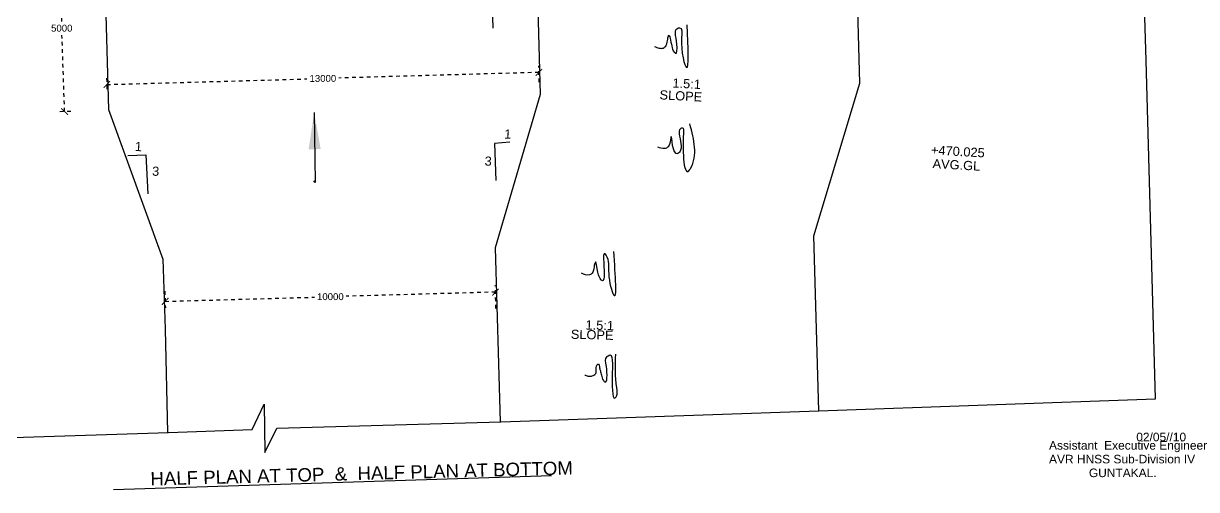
# Model space of a CAD drawing. Header units: inches. Extents: x 37252 to 77174, y 24991 to 50888.
# Drawn here: x 38520.82 to 38552.83, y 25391.9 to 25404.63 of the extents above; entities that cross this region are included whole.
import ezdxf

# ---------------------------------------------------------------- set-up
doc = ezdxf.new("R2010")
doc.units = ezdxf.units.IN
doc.header["$MEASUREMENT"] = 0
doc.linetypes.add('DASHDOT', pattern=[1, 0.5, -0.25, 0, -0.25])
for name, color, linetype in [('DIMENSION', 255, 'Continuous'), ('DRAWING', 2, 'Continuous'), ('TEXT', 255, 'Continuous')]:
    doc.layers.add(name, color=color, linetype=linetype)
doc.styles.get("Standard").update_dxf_attribs({"font": 'arial.ttf'})
doc.styles.add('TIMES NEW ROMAN', font='times.ttf')
doc.dimstyles.new('dig', dxfattribs={"dimtxt": 0.1875, "dimasz": 0.18, "dimexe": 0.18, "dimexo": 0.0625, "dimgap": 0.09, "dimtad": 0, "dimtih": 1, "dimtoh": 1, "dimdec": 4, "dimzin": 0, "dimdsep": 46, "dimtxsty": 'Standard', "dimblk": 'ARCHTICK', "dimcen": 0.09, "dimadec": 0, "dimazin": 0, "dimtfac": 1, "dimtdec": 4, "dimtofl": 0, "dimtmove": 0, "dimatfit": 3, "dimldrblk": 'ARCHTICK', "dimfxl": 1, "dimtolj": 1, "dimtzin": 0, "dimarcsym": 0})
doc.dimstyles.new('ISO-25', dxfattribs={"dimtxt": 0.636364, "dimasz": 1, "dimexe": 1.25, "dimexo": 0.625, "dimtad": 0, "dimtih": 1, "dimtoh": 1, "dimlfac": 100, "dimtxsty": 'TIMES NEW ROMAN', "dimcen": 2.5, "dimadec": 0, "dimazin": 0, "dimtfac": 1, "dimtmove": 0, "dimatfit": 3, "dimfxl": 1, "dimarcsym": 0})

# ---------------------------------------------------------------- blocks, each defined once
blk = doc.blocks.new('_ArchTick')
at = {"color": 0, "linetype": 'ByBlock', "const_width": 0.15}
blk.add_lwpolyline([(-0.5, -0.5), (0.5, 0.5)], dxfattribs=at)
blk = doc.blocks.new('*D33')
at = {"layer": 'Defpoints', "color": 0, "linetype": 'DASHDOT', "ltscale": 0.02, "transparency": 16777216}
for p in [(38523.185, 25406.818), (38521.944, 25402.221), (38522.179, 25402.23)]:
    blk.add_point(p, dxfattribs=at)
at = {"layer": 'DIMENSION', "color": 0, "linetype": 'DASHDOT', "lineweight": -2, "ltscale": 0.02, "transparency": 16777216}
for p, q in [((38523.122, 25406.816), (38521.608, 25406.764)), ((38521.788, 25406.77), (38521.859, 25404.681)), ((38521.944, 25402.221), (38521.872, 25404.31)), ((38522.117, 25402.227), (38521.764, 25402.215))]:
    blk.add_line(p, q, dxfattribs=at)
at = {"layer": 'DIMENSION', "color": 0, "linetype": 'DASHDOT', "lineweight": -2, "ltscale": 0.02, "transparency": 16777216, "xscale": 0.18, "yscale": 0.18, "zscale": 0.18}
for p, rotation in [((38521.788, 25406.77), 91.96630796135453), ((38521.944, 25402.221), 271.9663079613546)]:
    blk.add_blockref('_ArchTick', p, dxfattribs=dict(at, rotation=rotation))
at = {"layer": 'DIMENSION', "color": 0, "linetype": 'DASHDOT', "ltscale": 0.02, "transparency": 16777216, "insert": (38521.866, 25404.496), "char_height": 0.1875, "attachment_point": 5}
blk.add_mtext('\\A1;5000', dxfattribs=at)
blk = doc.blocks.new('*D45')
at = {"layer": 'Defpoints', "color": 0, "linetype": 'DASHDOT', "ltscale": 0.02, "transparency": 16777216}
for p in [(38524.678, 25397.384), (38524.688, 25397.04), (38533.718, 25396.781)]:
    blk.add_point(p, dxfattribs=at)
at = {"layer": 'DIMENSION', "color": 0, "linetype": 'DASHDOT', "lineweight": -2, "ltscale": 0.02, "transparency": 16777216}
for p, q in [((38524.68, 25397.322), (38524.693, 25396.86)), ((38533.703, 25397.292), (38529.629, 25397.178)), ((38533.716, 25396.843), (38533.698, 25397.472)), ((38524.688, 25397.04), (38528.762, 25397.154))]:
    blk.add_line(p, q, dxfattribs=at)
at = {"layer": 'DIMENSION', "color": 0, "linetype": 'DASHDOT', "lineweight": -2, "ltscale": 0.02, "transparency": 16777216, "xscale": 0.18, "yscale": 0.18, "zscale": 0.18}
for p, rotation in [((38533.703, 25397.292), 1.601949965030576), ((38524.688, 25397.04), 181.6019499650306)]:
    blk.add_blockref('_ArchTick', p, dxfattribs=dict(at, rotation=rotation))
at = {"layer": 'DIMENSION', "color": 0, "linetype": 'DASHDOT', "ltscale": 0.02, "transparency": 16777216, "insert": (38529.196, 25397.166), "char_height": 0.1875, "attachment_point": 5}
blk.add_mtext('\\A1;10000', dxfattribs=at)
blk = doc.blocks.new('*D46')
at = {"layer": 'Defpoints', "color": 0, "linetype": 'DASHDOT', "ltscale": 0.02, "transparency": 16777216}
for p in [(38523.089, 25403.196), (38523.096, 25402.959), (38534.897, 25402.964)]:
    blk.add_point(p, dxfattribs=at)
at = {"layer": 'DIMENSION', "color": 0, "linetype": 'DASHDOT', "lineweight": -2, "ltscale": 0.02, "transparency": 16777216}
for p, q in [((38534.895, 25403.027), (38534.883, 25403.469)), ((38523.091, 25403.134), (38523.101, 25402.779)), ((38523.096, 25402.959), (38528.558, 25403.112)), ((38534.888, 25403.289), (38529.425, 25403.136))]:
    blk.add_line(p, q, dxfattribs=at)
at = {"layer": 'DIMENSION', "color": 0, "linetype": 'DASHDOT', "lineweight": -2, "ltscale": 0.02, "transparency": 16777216, "xscale": 0.18, "yscale": 0.18, "zscale": 0.18}
for p, rotation in [((38534.888, 25403.289), 1.601949965030576), ((38523.096, 25402.959), 181.6019499650306)]:
    blk.add_blockref('_ArchTick', p, dxfattribs=dict(at, rotation=rotation))
at = {"layer": 'DIMENSION', "color": 0, "linetype": 'DASHDOT', "ltscale": 0.02, "transparency": 16777216, "insert": (38528.992, 25403.124), "char_height": 0.1875, "attachment_point": 5}
blk.add_mtext('\\A1;13000', dxfattribs=at)

msp = doc.modelspace()

# ---------------------------------------------------------------- linework, layer by layer
at = {"layer": 'DRAWING', "linetype": 'Continuous'}
for points in [[(38516.00897, 25393.17833), (38524.7784, 25393.45728), (38527.06381, 25393.54046), (38527.38905, 25394.23287), (38527.40876, 25392.91736), (38527.73253, 25393.57569), (38533.84729, 25393.747), (38542.52872, 25394.05325), (38551.71862, 25394.37428), (38551.45859, 25403.61612), (38551.36971, 25406.58204), (38551.33364, 25407.73429), (38551.20596, 25412.69376), (38550.99105, 25412.80484), (38551.42629, 25412.80484), (38551.19321, 25412.92906), (38551.18582, 25414.0738), (38551.06811, 25418.71721), (38551.0481, 25419.8674), (38550.87094, 25428.49084)], [(38533.26403, 25420.54984), (38533.30967, 25418.25825), (38533.56775, 25406.6161), (38533.62644, 25404.49371)], [(38542.5239, 25394.05308), (38542.3939, 25398.82501), (38543.6436, 25402.99581), (38543.55634, 25406.32816), (38543.962, 25406.98346), (38544.2769, 25407.49397)], [(38534.80357, 25407.17376), (38534.84637, 25405.36029), (38534.91926, 25402.68811), (38533.69638, 25398.50114), (38533.8317, 25393.74658)], [(38523.01151, 25406.81233), (38523.12226, 25402.91972), (38523.13795, 25402.27258), (38524.624, 25398.19578), (38524.68708, 25396.28078), (38524.75563, 25393.45655)]]:
    msp.add_lwpolyline(points, dxfattribs=at)
at = {"layer": 'DRAWING', "color": 2, "linetype": 'Continuous'}
for points in [[(38534.09442, 25401.38178), (38533.67599, 25401.35341), (38533.71567, 25400.33923)], [(38523.67331, 25401.02444), (38524.16024, 25401.0362), (38524.21141, 25399.97119)], [(38523.27717, 25391.90195), (38535.23477, 25392.28299)]]:
    msp.add_lwpolyline(points, dxfattribs=at)
for points in [[(38538.03797, 25403.9964), (38538.10647, 25403.97179), (38538.22755, 25403.94616), (38538.32833, 25403.98395), (38538.36113, 25404.03377), (38538.4043, 25404.20146), (38538.42624, 25404.30061), (38538.51285, 25404.01241), (38538.57965, 25403.84609), (38538.60722, 25403.81642), (38538.65273, 25404.05894), (38538.69531, 25404.50256), (38538.7221, 25404.50684), (38538.78164, 25404.2346), (38538.91627, 25403.422), (38538.93001, 25404.58599)], [(38538.1236, 25401.2616), (38538.3129, 25401.21787), (38538.43435, 25401.28018), (38538.49809, 25401.54402), (38538.66418, 25401.07475), (38538.70157, 25401.09454), (38538.73465, 25401.5471), (38538.77114, 25401.76804), (38538.79436, 25401.77688), (38538.83224, 25401.62482), (38539.007, 25400.64132), (38539.02109, 25400.66383), (38539.00514, 25401.88511)], [(38536.9228, 25398.40396), (38536.92982, 25397.20904), (38536.80114, 25397.79561), (38536.71956, 25398.30472), (38536.69017, 25398.34142), (38536.65833, 25398.09182), (38536.59097, 25397.61954), (38536.55791, 25397.66359), (38536.47096, 25397.98782), (38536.4281, 25398.11018), (38536.40973, 25398.07102), (38536.38156, 25397.89116), (38536.31544, 25397.78472), (38536.26645, 25397.76025), (38536.04969, 25397.81164)], [(38536.14058, 25395.02897), (38536.22327, 25395.00023), (38536.2995, 25394.99879), (38536.3865, 25395.02178), (38536.43756, 25395.0692), (38536.48556, 25395.32021), (38536.49712, 25395.32815), (38536.54463, 25395.22292), (38536.56428, 25395.14091), (38536.59202, 25395.02425), (38536.64636, 25394.87756), (38536.67206, 25394.84872), (38536.729, 25395.26123), (38536.74909, 25395.53342), (38536.77434, 25395.55452), (38536.88423, 25394.95184), (38536.98974, 25394.42462), (38537.00399, 25394.4507), (38537.01108, 25394.67662), (38536.98481, 25395.59812)]]:
    msp.add_spline(points, degree=3, dxfattribs=at)

# ---------------------------------------------------------------- texts
for s, height, p in [('02/05//10', 0.233522, (38551.18984, 25393.21974)), ('Assistant  Executive Engineer', 0.2335216, (38548.80874, 25392.99158)), ('AVR HNSS Sub-Division IV', 0.2335216, (38548.80874, 25392.61645)), ('            GUNTAKAL.', 0.2335216, (38548.80874, 25392.24132))]:
    msp.add_text(s, height=height, dxfattribs=at).set_placement(p)
at = {"layer": 'TEXT', "ltscale": 2, "attachment_point": 1}
for s, width, insert, char_height, rotation in [('\\pi-0.75,l1,t1;1.5:1                                           ', 5.6126724, (38538.29083, 25403.14296), 0.25, 356.778319), ('\\pi-0.75,l1,t1;SLOPE                                          ', 5.6126724, (38537.93915, 25402.82053), 0.25, 356.778319), ('\\pi-0.75,l1,t1;1                                           ', 5.6126724, (38533.69836, 25401.75088), 0.25, 356.778319), ('\\pi-0.75,l1,t1;1                                           ', 5.6126724, (38523.61947, 25401.41057), 0.25, 356.778319), ('\\pi-0.75,l1,t1;+470.025                                         ', 5.6126724, (38545.34734, 25401.31369), 0.25, 356.778319), ('\\pi-0.75,l1,t1;3                                          ', 5.6126724, (38533.16403, 25401.01171), 0.25, 356.778319), ('\\pi-0.75,l1,t1;AVG.GL                                        ', 5.6126724, (38545.38989, 25400.94171), 0.25, 356.778319), ('\\pi-0.75,l1,t1;3                                           ', 5.6126724, (38524.08986, 25400.73705), 0.25, 356.778319), ('\\pi-0.75,l1,t1;1.5:1', 5.6126724, (38535.91386, 25396.5293), 0.25, 358.413219), ('\\pi-0.75,l1,t1;SLOPE', 5.6126724, (38535.51292, 25396.27576), 0.25, 358.413219), ('\\pi-1.09251,l1.45668,t1.45668;HALF PLAN AT TOP  &  HALF PLAN AT BOTTOM', 13.8597065, (38523.91605, 25392.36597), 0.3641695, 1.504851)]:
    msp.add_mtext_dynamic_manual_height_columns(s, width=width, gutter_width=1, heights=[0], dxfattribs=dict(at, insert=insert, char_height=char_height, rotation=rotation))

# ---------------------------------------------------------------- dimensions: what is measured, and where the dimension line sits
at = {"layer": 'DIMENSION', "linetype": 'DASHDOT', "ltscale": 0.02}
for base, p1, p2, angle, text, picture, middle in [((38521.94393, 25402.22142), (38523.18475, 25406.81785), (38522.17916, 25402.2295), 271.966308, '5000', '*D33', (38521.86586, 25404.49566)), ((38523.09586, 25402.95896), (38534.89666, 25402.96421), (38523.08923, 25403.196), 181.60195, '13000', '*D46', (38528.99173, 25403.12384)), ((38524.68774, 25397.03987), (38533.71765, 25396.78069), (38524.67811, 25397.38432), 181.60195, '10000', '*D45', (38529.19555, 25397.16594))]:
    dim = msp.add_linear_dim(base=base, p1=p1, p2=p2, angle=angle, text=text, dimstyle='dig', dxfattribs=at)
    dim.commit()
    dim.dimension.update_dxf_attribs({"geometry": picture, "text_midpoint": middle})

# ---------------------------------------------------------------- leaders
at = {"layer": 'DIMENSION', "ltscale": 0.02}
msp.add_leader([(38528.75512, 25402.19344), (38528.77896, 25400.28126), (38528.74725, 25400.33194)], dimstyle='ISO-25', override={"dimgap": 0.625, "dimtad": 0}, dxfattribs=at)

doc.saveas('drawing.dxf')
